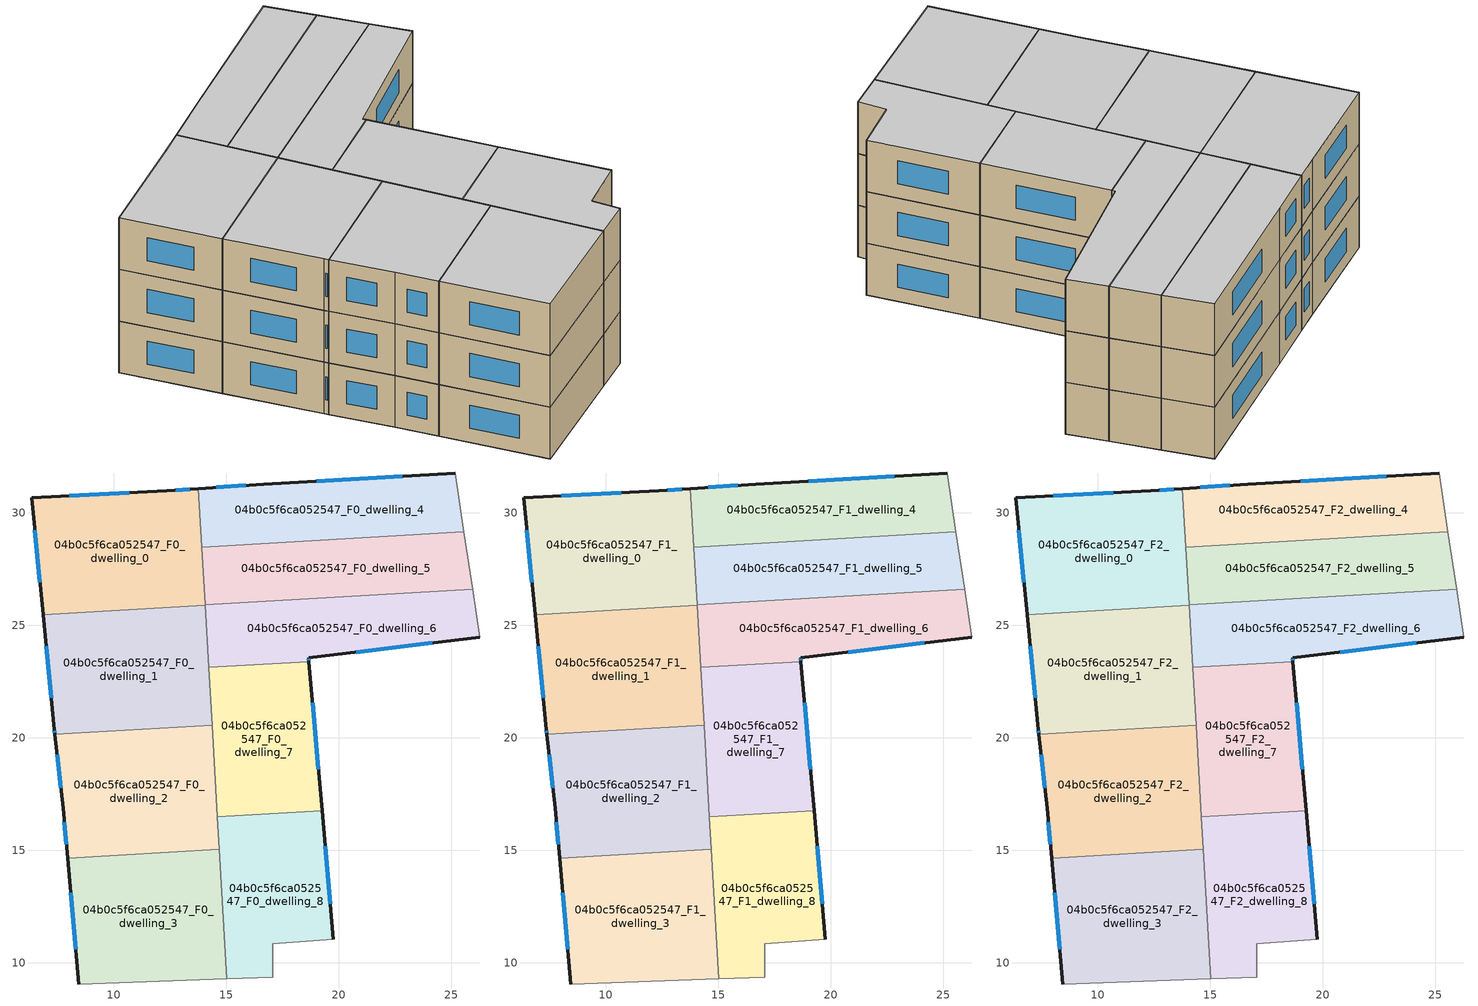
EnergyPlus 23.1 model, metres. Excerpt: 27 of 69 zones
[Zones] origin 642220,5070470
04b0c5f6ca052547_F0_dwelling_0
 floor ground (EU_floor_Construction): 14.06,25.9 13.75,31.07 12.36,30.97 6.35,30.68 6.85,25.48 z0
 wall outside (EU_wall_Construction): 6.85,25.48 6.35,30.68 12.36,30.97 13.75,31.07 z0:3
 wall to 04b0c5f6ca052547_F0_dwelling_1 (EU_wall_Construction): 14.06,25.9 6.85,25.48 z0:3
 wall to 04b0c5f6ca052547_F0_dwelling_4 (EU_wall_Construction): 13.75,31.07 13.9,28.48 z0:3
 wall to 04b0c5f6ca052547_F0_dwelling_5 (EU_wall_Construction): 13.91,28.48 14.06,25.91 z0:3
 window (EU_Window_Construction): 6.72,26.92 6.49,29.24 / 8.01,30.76 10.69,30.89 / 12.74,31 13.37,31.05 z0.83:2.17
04b0c5f6ca052547_F0_dwelling_1
 floor ground (EU_floor_Construction): 14.37,20.57 14.06,25.9 6.85,25.48 7.35,20.37 7.37,20.16 z0
 wall outside (EU_wall_Construction): 7.37,20.16 7.35,20.37 6.85,25.48 z0:3
 wall to 04b0c5f6ca052547_F0_dwelling_2 (EU_wall_Construction): 14.37,20.57 7.37,20.16 z0:3
 wall to 04b0c5f6ca052547_F0_dwelling_6 (EU_wall_Construction): 14.06,25.9 14.22,23.13 z0:3
 wall to 04b0c5f6ca052547_F0_dwelling_7 (EU_wall_Construction): 14.22,23.13 14.37,20.57 z0:3
 window (EU_Window_Construction): 7.37,20.22 7.36,20.31 / 7.21,21.78 6.99,24.06 z0.83:2.17
04b0c5f6ca052547_F0_dwelling_2
 floor ground (EU_floor_Construction): 14.69,15.05 14.37,20.57 7.37,20.16 7.75,16.87 7.95,14.66 z0
 wall outside (EU_wall_Construction): 7.95,14.66 7.75,16.87 7.37,20.16 z0:3
 wall to 04b0c5f6ca052547_F0_dwelling_3 (EU_wall_Construction): 14.69,15.05 7.95,14.66 z0:3
 wall to 04b0c5f6ca052547_F0_dwelling_7 (EU_wall_Construction): 14.37,20.57 14.6,16.49 z0:3
 wall to 04b0c5f6ca052547_F0_dwelling_8 (EU_wall_Construction): 14.6,16.49 14.69,15.05 z0:3
 window (EU_Window_Construction): 7.89,15.27 7.8,16.25 / 7.64,17.78 7.48,19.25 z0.83:2.17
04b0c5f6ca052547_F0_dwelling_3
 floor ground (EU_floor_Construction): 15.02,9.29 14.69,15.05 7.95,14.66 8.45,9.06 z0
 wall outside (EU_wall_Construction): 8.45,9.06 7.95,14.66 z0:3
 wall adiabatic (EU_wall_Construction): 15.02,9.29 8.45,9.06 z0:3
 wall to 04b0c5f6ca052547_F0_dwelling_8 (EU_wall_Construction): 14.69,15.05 15.02,9.29 z0:3
 window (EU_Window_Construction): 8.31,10.61 8.08,13.11 z0.83:2.17
04b0c5f6ca052547_F0_dwelling_4
 floor ground (EU_floor_Construction): 25.56,29.16 25.17,31.77 16.66,31.27 13.75,31.07 13.91,28.48 z0
 wall outside (EU_wall_Construction): 13.75,31.07 16.66,31.27 25.17,31.77 z0:3
 wall adiabatic (EU_wall_Construction): 25.17,31.77 25.56,29.16 z0:3
 wall to 04b0c5f6ca052547_F0_dwelling_5 (EU_wall_Construction): 25.56,29.16 13.91,28.48 z0:3
 window (EU_Window_Construction): 14.56,31.13 15.85,31.22 / 19.01,31.41 22.81,31.63 z0.83:2.17
04b0c5f6ca052547_F0_dwelling_5
 floor ground (EU_floor_Construction): 25.94,26.6 25.56,29.16 13.91,28.48 14.06,25.91 z0
 wall to 04b0c5f6ca052547_F0_dwelling_6 (EU_wall_Construction): 25.94,26.6 14.06,25.91 z0:3
 wall adiabatic (EU_wall_Construction): 25.56,29.16 25.94,26.6 z0:3
04b0c5f6ca052547_F0_dwelling_6
 floor ground (EU_floor_Construction): 26.26,24.47 25.94,26.6 14.06,25.91 14.22,23.13 18.67,23.39 18.66,23.57 z0
 wall outside (EU_wall_Construction): 26.26,24.47 18.66,23.57 18.67,23.39 z0:3
 wall to 04b0c5f6ca052547_F0_dwelling_7 (EU_wall_Construction): 18.67,23.39 14.22,23.13 z0:3
 wall adiabatic (EU_wall_Construction): 25.94,26.6 26.26,24.47 z0:3
 window (EU_Window_Construction): 24.16,24.22 20.76,23.82 / 18.66,23.52 18.67,23.44 z0.83:2.17
04b0c5f6ca052547_F0_dwelling_7
 floor ground (EU_floor_Construction): 19.26,16.76 18.67,23.39 14.22,23.13 14.6,16.49 z0
 wall outside (EU_wall_Construction): 18.67,23.39 19.26,16.76 z0:3
 wall to 04b0c5f6ca052547_F0_dwelling_8 (EU_wall_Construction): 19.26,16.76 14.6,16.49 z0:3
 window (EU_Window_Construction): 18.83,21.56 19.09,18.6 z0.83:2.17
04b0c5f6ca052547_F0_dwelling_8
 floor ground (EU_floor_Construction): 19.76,11.06 19.26,16.76 14.6,16.49 15.02,9.29 17.05,9.36 17.05,10.86 z0
 wall outside (EU_wall_Construction): 19.26,16.76 19.76,11.06 z0:3
 wall adiabatic (EU_wall_Construction): 19.76,11.06 17.05,10.86 17.05,9.36 15.02,9.29 z0:3
 window (EU_Window_Construction): 19.39,15.18 19.62,12.64 z0.83:2.17
04b0c5f6ca052547_F1_dwelling_0
 floor to 04b0c5f6ca052547_F0_dwelling_0 (EU_floor_Construction): 14.06,25.9 13.75,31.07 12.36,30.97 6.35,30.68 6.85,25.48 z3
 wall outside (EU_wall_Construction): 6.85,25.48 6.35,30.68 12.36,30.97 13.75,31.07 z3:6
 wall to 04b0c5f6ca052547_F1_dwelling_1 (EU_wall_Construction): 14.06,25.9 6.85,25.48 z3:6
 wall to 04b0c5f6ca052547_F1_dwelling_4 (EU_wall_Construction): 13.75,31.07 13.9,28.48 z3:6
 wall to 04b0c5f6ca052547_F1_dwelling_5 (EU_wall_Construction): 13.91,28.48 14.06,25.91 z3:6
 window (EU_Window_Construction): 6.72,26.92 6.49,29.24 / 8.01,30.76 10.69,30.89 / 12.74,31 13.37,31.05 z3.83:5.17
04b0c5f6ca052547_F1_dwelling_1
 floor to 04b0c5f6ca052547_F0_dwelling_1 (EU_floor_Construction): 14.37,20.57 14.06,25.9 6.85,25.48 7.35,20.37 7.37,20.16 z3
 wall outside (EU_wall_Construction): 7.37,20.16 7.35,20.37 6.85,25.48 z3:6
 wall to 04b0c5f6ca052547_F1_dwelling_2 (EU_wall_Construction): 14.37,20.57 7.37,20.16 z3:6
 wall to 04b0c5f6ca052547_F1_dwelling_6 (EU_wall_Construction): 14.06,25.9 14.22,23.13 z3:6
 wall to 04b0c5f6ca052547_F1_dwelling_7 (EU_wall_Construction): 14.22,23.13 14.37,20.57 z3:6
 window (EU_Window_Construction): 7.37,20.22 7.36,20.31 / 7.21,21.78 6.99,24.06 z3.83:5.17
04b0c5f6ca052547_F1_dwelling_2
 floor to 04b0c5f6ca052547_F0_dwelling_2 (EU_floor_Construction): 14.69,15.05 14.37,20.57 7.37,20.16 7.75,16.87 7.95,14.66 z3
 wall outside (EU_wall_Construction): 7.95,14.66 7.75,16.87 7.37,20.16 z3:6
 wall to 04b0c5f6ca052547_F1_dwelling_3 (EU_wall_Construction): 14.69,15.05 7.95,14.66 z3:6
 wall to 04b0c5f6ca052547_F1_dwelling_7 (EU_wall_Construction): 14.37,20.57 14.6,16.49 z3:6
 wall to 04b0c5f6ca052547_F1_dwelling_8 (EU_wall_Construction): 14.6,16.49 14.69,15.05 z3:6
 window (EU_Window_Construction): 7.89,15.27 7.8,16.25 / 7.64,17.78 7.48,19.25 z3.83:5.17
04b0c5f6ca052547_F1_dwelling_3
 floor to 04b0c5f6ca052547_F0_dwelling_3 (EU_floor_Construction): 15.02,9.29 14.69,15.05 7.95,14.66 8.45,9.06 z3
 wall outside (EU_wall_Construction): 8.45,9.06 7.95,14.66 z3:6
 wall adiabatic (EU_wall_Construction): 15.02,9.29 8.45,9.06 z3:6
 wall to 04b0c5f6ca052547_F1_dwelling_8 (EU_wall_Construction): 14.69,15.05 15.02,9.29 z3:6
 window (EU_Window_Construction): 8.31,10.61 8.08,13.11 z3.83:5.17
04b0c5f6ca052547_F1_dwelling_4
 floor to 04b0c5f6ca052547_F0_dwelling_4 (EU_floor_Construction): 25.56,29.16 25.17,31.77 16.66,31.27 13.75,31.07 13.91,28.48 z3
 wall outside (EU_wall_Construction): 13.75,31.07 16.66,31.27 25.17,31.77 z3:6
 wall adiabatic (EU_wall_Construction): 25.17,31.77 25.56,29.16 z3:6
 wall to 04b0c5f6ca052547_F1_dwelling_5 (EU_wall_Construction): 25.56,29.16 13.91,28.48 z3:6
 window (EU_Window_Construction): 14.56,31.13 15.85,31.22 / 19.01,31.41 22.81,31.63 z3.83:5.17
04b0c5f6ca052547_F1_dwelling_5
 floor to 04b0c5f6ca052547_F0_dwelling_5 (EU_floor_Construction): 25.94,26.6 25.56,29.16 13.91,28.48 14.06,25.91 z3
 wall to 04b0c5f6ca052547_F1_dwelling_6 (EU_wall_Construction): 25.94,26.6 14.06,25.91 z3:6
 wall adiabatic (EU_wall_Construction): 25.56,29.16 25.94,26.6 z3:6
04b0c5f6ca052547_F1_dwelling_6
 floor to 04b0c5f6ca052547_F0_dwelling_6 (EU_floor_Construction): 26.26,24.47 25.94,26.6 14.06,25.91 14.22,23.13 18.67,23.39 18.66,23.57 z3
 wall outside (EU_wall_Construction): 26.26,24.47 18.66,23.57 18.67,23.39 z3:6
 wall to 04b0c5f6ca052547_F1_dwelling_7 (EU_wall_Construction): 18.67,23.39 14.22,23.13 z3:6
 wall adiabatic (EU_wall_Construction): 25.94,26.6 26.26,24.47 z3:6
 window (EU_Window_Construction): 24.16,24.22 20.76,23.82 / 18.66,23.52 18.67,23.44 z3.83:5.17
04b0c5f6ca052547_F1_dwelling_7
 floor to 04b0c5f6ca052547_F0_dwelling_7 (EU_floor_Construction): 19.26,16.76 18.67,23.39 14.22,23.13 14.6,16.49 z3
 wall outside (EU_wall_Construction): 18.67,23.39 19.26,16.76 z3:6
 wall to 04b0c5f6ca052547_F1_dwelling_8 (EU_wall_Construction): 19.26,16.76 14.6,16.49 z3:6
 window (EU_Window_Construction): 18.83,21.56 19.09,18.6 z3.83:5.17
04b0c5f6ca052547_F1_dwelling_8
 floor to 04b0c5f6ca052547_F0_dwelling_8 (EU_floor_Construction): 19.76,11.06 19.26,16.76 14.6,16.49 15.02,9.29 17.05,9.36 17.05,10.86 z3
 wall outside (EU_wall_Construction): 19.26,16.76 19.76,11.06 z3:6
 wall adiabatic (EU_wall_Construction): 19.76,11.06 17.05,10.86 17.05,9.36 15.02,9.29 z3:6
 window (EU_Window_Construction): 19.39,15.18 19.62,12.64 z3.83:5.17
04b0c5f6ca052547_F2_dwelling_0
 floor to 04b0c5f6ca052547_F1_dwelling_0 (EU_floor_Construction): 14.06,25.9 13.75,31.07 12.36,30.97 6.35,30.68 6.85,25.48 z6
 wall outside (EU_wall_Construction): 6.85,25.48 6.35,30.68 12.36,30.97 13.75,31.07 z6:9
 wall to 04b0c5f6ca052547_F2_dwelling_1 (EU_wall_Construction): 14.06,25.9 6.85,25.48 z6:9
 wall to 04b0c5f6ca052547_F2_dwelling_4 (EU_wall_Construction): 13.75,31.07 13.9,28.48 z6:9
 wall to 04b0c5f6ca052547_F2_dwelling_5 (EU_wall_Construction): 13.91,28.48 14.06,25.91 z6:9
 window (EU_Window_Construction): 6.72,26.92 6.49,29.24 / 8.01,30.76 10.69,30.89 / 12.74,31 13.37,31.05 z6.83:8.17
 ceiling to 04b0c5f6ca052547_F3_dwelling_0 (EU_floor_Construction): 13.75,31.07 14.06,25.9 6.85,25.48 6.35,30.68 12.36,30.97 z9
04b0c5f6ca052547_F2_dwelling_1
 floor to 04b0c5f6ca052547_F1_dwelling_1 (EU_floor_Construction): 14.37,20.57 14.06,25.9 6.85,25.48 7.35,20.37 7.37,20.16 z6
 wall outside (EU_wall_Construction): 7.37,20.16 7.35,20.37 6.85,25.48 z6:9
 wall to 04b0c5f6ca052547_F2_dwelling_2 (EU_wall_Construction): 14.37,20.57 7.37,20.16 z6:9
 wall to 04b0c5f6ca052547_F2_dwelling_6 (EU_wall_Construction): 14.06,25.9 14.22,23.13 z6:9
 wall to 04b0c5f6ca052547_F2_dwelling_7 (EU_wall_Construction): 14.22,23.13 14.37,20.57 z6:9
 window (EU_Window_Construction): 7.37,20.22 7.36,20.31 / 7.21,21.78 6.99,24.06 z6.83:8.17
 ceiling to 04b0c5f6ca052547_F3_dwelling_1 (EU_floor_Construction): 14.06,25.9 14.37,20.57 7.37,20.16 7.35,20.37 6.85,25.48 z9
04b0c5f6ca052547_F2_dwelling_2
 floor to 04b0c5f6ca052547_F1_dwelling_2 (EU_floor_Construction): 14.69,15.05 14.37,20.57 7.37,20.16 7.75,16.87 7.95,14.66 z6
 wall outside (EU_wall_Construction): 7.95,14.66 7.75,16.87 7.37,20.16 z6:9
 wall to 04b0c5f6ca052547_F2_dwelling_3 (EU_wall_Construction): 14.69,15.05 7.95,14.66 z6:9
 wall to 04b0c5f6ca052547_F2_dwelling_7 (EU_wall_Construction): 14.37,20.57 14.6,16.49 z6:9
 wall to 04b0c5f6ca052547_F2_dwelling_8 (EU_wall_Construction): 14.6,16.49 14.69,15.05 z6:9
 window (EU_Window_Construction): 7.89,15.27 7.8,16.25 / 7.64,17.78 7.48,19.25 z6.83:8.17
 ceiling to 04b0c5f6ca052547_F3_dwelling_2 (EU_floor_Construction): 14.37,20.57 14.69,15.05 7.95,14.66 7.75,16.87 7.37,20.16 z9
04b0c5f6ca052547_F2_dwelling_3
 floor to 04b0c5f6ca052547_F1_dwelling_3 (EU_floor_Construction): 15.02,9.29 14.69,15.05 7.95,14.66 8.45,9.06 z6
 wall outside (EU_wall_Construction): 8.45,9.06 7.95,14.66 z6:9
 wall adiabatic (EU_wall_Construction): 15.02,9.29 8.45,9.06 z6:9
 wall to 04b0c5f6ca052547_F2_dwelling_8 (EU_wall_Construction): 14.69,15.05 15.02,9.29 z6:9
 window (EU_Window_Construction): 8.31,10.61 8.08,13.11 z6.83:8.17
 ceiling to 04b0c5f6ca052547_F3_dwelling_3 (EU_floor_Construction): 14.69,15.05 15.02,9.29 8.45,9.06 7.95,14.66 z9
04b0c5f6ca052547_F2_dwelling_4
 floor to 04b0c5f6ca052547_F1_dwelling_4 (EU_floor_Construction): 25.56,29.16 25.17,31.77 16.66,31.27 13.75,31.07 13.91,28.48 z6
 wall outside (EU_wall_Construction): 13.75,31.07 16.66,31.27 25.17,31.77 z6:9
 wall adiabatic (EU_wall_Construction): 25.17,31.77 25.56,29.16 z6:9
 wall to 04b0c5f6ca052547_F2_dwelling_5 (EU_wall_Construction): 25.56,29.16 13.91,28.48 z6:9
 window (EU_Window_Construction): 14.56,31.13 15.85,31.22 / 19.01,31.41 22.81,31.63 z6.83:8.17
 ceiling to 04b0c5f6ca052547_F3_dwelling_4 (EU_floor_Construction): 25.17,31.77 25.56,29.16 13.91,28.48 13.75,31.07 16.66,31.27 z9
04b0c5f6ca052547_F2_dwelling_5
 floor to 04b0c5f6ca052547_F1_dwelling_5 (EU_floor_Construction): 25.94,26.6 25.56,29.16 13.91,28.48 14.06,25.91 z6
 wall to 04b0c5f6ca052547_F2_dwelling_6 (EU_wall_Construction): 25.94,26.6 14.06,25.91 z6:9
 wall adiabatic (EU_wall_Construction): 25.56,29.16 25.94,26.6 z6:9
 ceiling to 04b0c5f6ca052547_F3_dwelling_5 (EU_floor_Construction): 25.56,29.16 25.94,26.6 14.06,25.91 13.91,28.48 z9
04b0c5f6ca052547_F2_dwelling_6
 floor to 04b0c5f6ca052547_F1_dwelling_6 (EU_floor_Construction): 26.26,24.47 25.94,26.6 14.06,25.91 14.22,23.13 18.67,23.39 18.66,23.57 z6
 wall outside (EU_wall_Construction): 26.26,24.47 18.66,23.57 18.67,23.39 z6:9
 wall to 04b0c5f6ca052547_F2_dwelling_7 (EU_wall_Construction): 18.67,23.39 14.22,23.13 z6:9
 wall adiabatic (EU_wall_Construction): 25.94,26.6 26.26,24.47 z6:9
 window (EU_Window_Construction): 24.16,24.22 20.76,23.82 / 18.66,23.52 18.67,23.44 z6.83:8.17
 ceiling to 04b0c5f6ca052547_F3_dwelling_6 (EU_floor_Construction): 25.94,26.6 26.26,24.47 18.66,23.57 18.67,23.39 14.22,23.13 14.06,25.91 z9
04b0c5f6ca052547_F2_dwelling_7
 floor to 04b0c5f6ca052547_F1_dwelling_7 (EU_floor_Construction): 19.26,16.76 18.67,23.39 14.22,23.13 14.6,16.49 z6
 wall outside (EU_wall_Construction): 18.67,23.39 19.26,16.76 z6:9
 wall to 04b0c5f6ca052547_F2_dwelling_8 (EU_wall_Construction): 19.26,16.76 14.6,16.49 z6:9
 window (EU_Window_Construction): 18.83,21.56 19.09,18.6 z6.83:8.17
 ceiling to 04b0c5f6ca052547_F3_dwelling_7 (EU_floor_Construction): 18.67,23.39 19.26,16.76 14.6,16.49 14.22,23.13 z9
04b0c5f6ca052547_F2_dwelling_8
 floor to 04b0c5f6ca052547_F1_dwelling_8 (EU_floor_Construction): 19.76,11.06 19.26,16.76 14.6,16.49 15.02,9.29 17.05,9.36 17.05,10.86 z6
 wall outside (EU_wall_Construction): 19.26,16.76 19.76,11.06 z6:9
 wall adiabatic (EU_wall_Construction): 19.76,11.06 17.05,10.86 17.05,9.36 15.02,9.29 z6:9
 window (EU_Window_Construction): 19.39,15.18 19.62,12.64 z6.83:8.17
 ceiling to 04b0c5f6ca052547_F3_dwelling_8 (EU_floor_Construction): 19.26,16.76 19.76,11.06 17.05,10.86 17.05,9.36 15.02,9.29 14.6,16.49 z9
[Building]
EU S2 Campaign: North Axis=0; Terrain=City; Solar Distribution=FullExterior
[Site:Location]
Lyon-Bron: Latitude=45.75; Longitude=5; Time Zone=1; Elevation=198
[SizingPeriod:WeatherFileDays]
AnnualSizingPeriod: Begin Month=1; Begin Day of Month=1; End Month=12; End Day of Month=31; Day of Week for Start Day=Monday; Use Weather File Daylight Saving Period=No; Use Weather File Rain and Snow Indicators=No
[MATERIAL]
EU_InternalMass_Material: Roughness=MediumRough; Thickness=0.1; Conductivity=1; Density=1800; Specific Heat=900; Thermal Absorptance=0.9; Solar Absorptance=0.7; Visible Absorptance=0.7
[MATERIAL:NOMASS] Roughness=MediumRough; Thermal Absorptance=0.9; Solar Absorptance=0.7; Visible Absorptance=0.7
Name | Thermal Resistance
EU_wall_NoMass | 1.97775
EU_floor_NoMass | 1.84812
[WINDOWMATERIAL:SIMPLEGLAZINGSYSTEM]
EU_Window_SimpleGlazing: UFactor=3.27502; Solar Heat Gain Coefficient=0.76; Visible Transmittance=0.76
[CONSTRUCTION]
EU_wall_Construction: EU_wall_NoMass
EU_floor_Construction: EU_floor_NoMass
EU_InternalMass_Construction: EU_InternalMass_Material
EU_Window_Construction: EU_Window_SimpleGlazing
[ZONE] Type=1; Multiplier=1; Ceiling Height=autocalculate; Floor Area=autocalculate; Part of Total Floor Area=Yes
Name | Volume
04b0c5f6ca052547_F0_dwelling_0; 04b0c5f6ca052547_F1_dwelling_0; 04b0c5f6ca052547_F2_dwelling_0 | 113.818
04b0c5f6ca052547_F0_dwelling_1; 04b0c5f6ca052547_F1_dwelling_1; 04b0c5f6ca052547_F2_dwelling_1 | 113.841
04b0c5f6ca052547_F0_dwelling_2; 04b0c5f6ca052547_F1_dwelling_2; 04b0c5f6ca052547_F2_dwelling_2 | 113.849
04b0c5f6ca052547_F0_dwelling_3; 04b0c5f6ca052547_F1_dwelling_3; 04b0c5f6ca052547_F2_dwelling_3 | 113.831
04b0c5f6ca052547_F0_dwelling_4; 04b0c5f6ca052547_F1_dwelling_4; 04b0c5f6ca052547_F2_dwelling_4 | 91.0649
04b0c5f6ca052547_F0_dwelling_5; 04b0c5f6ca052547_F1_dwelling_5; 04b0c5f6ca052547_F2_dwelling_5 | 91.0913
04b0c5f6ca052547_F0_dwelling_6; 04b0c5f6ca052547_F1_dwelling_6; 04b0c5f6ca052547_F2_dwelling_6 | 91.0671
04b0c5f6ca052547_F0_dwelling_7; 04b0c5f6ca052547_F1_dwelling_7; 04b0c5f6ca052547_F2_dwelling_7 | 91.0642
04b0c5f6ca052547_F0_dwelling_8; 04b0c5f6ca052547_F1_dwelling_8; 04b0c5f6ca052547_F2_dwelling_8 | 91.0767
[INTERNALMASS] Construction=EU_InternalMass_Construction
Name | Zone or ZoneList | Surface Area
04b0c5f6ca052547_F0_dwelling_0_EU_InternalMass | 04b0c5f6ca052547_F0_dwelling_0 | 37.9392
04b0c5f6ca052547_F0_dwelling_1_EU_InternalMass | 04b0c5f6ca052547_F0_dwelling_1 | 37.9471
04b0c5f6ca052547_F0_dwelling_2_EU_InternalMass | 04b0c5f6ca052547_F0_dwelling_2 | 37.9495
04b0c5f6ca052547_F0_dwelling_3_EU_InternalMass | 04b0c5f6ca052547_F0_dwelling_3 | 37.9435
04b0c5f6ca052547_F0_dwelling_4_EU_InternalMass | 04b0c5f6ca052547_F0_dwelling_4 | 30.3552
04b0c5f6ca052547_F0_dwelling_5_EU_InternalMass | 04b0c5f6ca052547_F0_dwelling_5 | 30.3637
04b0c5f6ca052547_F0_dwelling_6_EU_InternalMass | 04b0c5f6ca052547_F0_dwelling_6 | 30.3554
04b0c5f6ca052547_F0_dwelling_7_EU_InternalMass | 04b0c5f6ca052547_F0_dwelling_7 | 30.3546
04b0c5f6ca052547_F0_dwelling_8_EU_InternalMass | 04b0c5f6ca052547_F0_dwelling_8 | 30.3591
04b0c5f6ca052547_F1_dwelling_0_EU_InternalMass | 04b0c5f6ca052547_F1_dwelling_0 | 37.9392
04b0c5f6ca052547_F1_dwelling_1_EU_InternalMass | 04b0c5f6ca052547_F1_dwelling_1 | 37.9471
04b0c5f6ca052547_F1_dwelling_2_EU_InternalMass | 04b0c5f6ca052547_F1_dwelling_2 | 37.9495
04b0c5f6ca052547_F1_dwelling_3_EU_InternalMass | 04b0c5f6ca052547_F1_dwelling_3 | 37.9435
04b0c5f6ca052547_F1_dwelling_4_EU_InternalMass | 04b0c5f6ca052547_F1_dwelling_4 | 30.3552
04b0c5f6ca052547_F1_dwelling_5_EU_InternalMass | 04b0c5f6ca052547_F1_dwelling_5 | 30.3637
04b0c5f6ca052547_F1_dwelling_6_EU_InternalMass | 04b0c5f6ca052547_F1_dwelling_6 | 30.3554
04b0c5f6ca052547_F1_dwelling_7_EU_InternalMass | 04b0c5f6ca052547_F1_dwelling_7 | 30.3546
04b0c5f6ca052547_F1_dwelling_8_EU_InternalMass | 04b0c5f6ca052547_F1_dwelling_8 | 30.3591
04b0c5f6ca052547_F2_dwelling_0_EU_InternalMass | 04b0c5f6ca052547_F2_dwelling_0 | 37.9392
04b0c5f6ca052547_F2_dwelling_1_EU_InternalMass | 04b0c5f6ca052547_F2_dwelling_1 | 37.9471
04b0c5f6ca052547_F2_dwelling_2_EU_InternalMass | 04b0c5f6ca052547_F2_dwelling_2 | 37.9495
04b0c5f6ca052547_F2_dwelling_3_EU_InternalMass | 04b0c5f6ca052547_F2_dwelling_3 | 37.9435
04b0c5f6ca052547_F2_dwelling_4_EU_InternalMass | 04b0c5f6ca052547_F2_dwelling_4 | 30.3552
04b0c5f6ca052547_F2_dwelling_5_EU_InternalMass | 04b0c5f6ca052547_F2_dwelling_5 | 30.3637
04b0c5f6ca052547_F2_dwelling_6_EU_InternalMass | 04b0c5f6ca052547_F2_dwelling_6 | 30.3554
04b0c5f6ca052547_F2_dwelling_7_EU_InternalMass | 04b0c5f6ca052547_F2_dwelling_7 | 30.3546
04b0c5f6ca052547_F2_dwelling_8_EU_InternalMass | 04b0c5f6ca052547_F2_dwelling_8 | 30.3591
[OTHEREQUIPMENT] Fuel Type=Electricity; Design Level Calculation Method=Watts/Area; Power per Zone Floor Area=1; Fraction Latent=0; Fraction Radiant=0; Fraction Lost=0; Carbon Dioxide Generation Rate=0; EndUse Subcategory=EU_Step8_InternalGains
Name | Zone or ZoneList or Space or SpaceList | Schedule
EU_Step8_InternalGain_04b0c5f6ca052547_F0_dwelling_0_f000 | 04b0c5f6ca052547_F0_dwelling_0 | EU_Step8_GainSchedule_04b0c5f6ca052547_F0_dwelling_0_f000
EU_Step8_InternalGain_04b0c5f6ca052547_F0_dwelling_1_f000 | 04b0c5f6ca052547_F0_dwelling_1 | EU_Step8_GainSchedule_04b0c5f6ca052547_F0_dwelling_1_f000
EU_Step8_InternalGain_04b0c5f6ca052547_F0_dwelling_2_f000 | 04b0c5f6ca052547_F0_dwelling_2 | EU_Step8_GainSchedule_04b0c5f6ca052547_F0_dwelling_2_f000
EU_Step8_InternalGain_04b0c5f6ca052547_F0_dwelling_3_f000 | 04b0c5f6ca052547_F0_dwelling_3 | EU_Step8_GainSchedule_04b0c5f6ca052547_F0_dwelling_3_f000
EU_Step8_InternalGain_04b0c5f6ca052547_F0_dwelling_4_f000 | 04b0c5f6ca052547_F0_dwelling_4 | EU_Step8_GainSchedule_04b0c5f6ca052547_F0_dwelling_4_f000
EU_Step8_InternalGain_04b0c5f6ca052547_F0_dwelling_5_f000 | 04b0c5f6ca052547_F0_dwelling_5 | EU_Step8_GainSchedule_04b0c5f6ca052547_F0_dwelling_5_f000
EU_Step8_InternalGain_04b0c5f6ca052547_F0_dwelling_6_f000 | 04b0c5f6ca052547_F0_dwelling_6 | EU_Step8_GainSchedule_04b0c5f6ca052547_F0_dwelling_6_f000
EU_Step8_InternalGain_04b0c5f6ca052547_F0_dwelling_7_f000 | 04b0c5f6ca052547_F0_dwelling_7 | EU_Step8_GainSchedule_04b0c5f6ca052547_F0_dwelling_7_f000
EU_Step8_InternalGain_04b0c5f6ca052547_F0_dwelling_8_f000 | 04b0c5f6ca052547_F0_dwelling_8 | EU_Step8_GainSchedule_04b0c5f6ca052547_F0_dwelling_8_f000
EU_Step8_InternalGain_04b0c5f6ca052547_F1_dwelling_0_f000 | 04b0c5f6ca052547_F1_dwelling_0 | EU_Step8_GainSchedule_04b0c5f6ca052547_F1_dwelling_0_f000
EU_Step8_InternalGain_04b0c5f6ca052547_F1_dwelling_1_f000 | 04b0c5f6ca052547_F1_dwelling_1 | EU_Step8_GainSchedule_04b0c5f6ca052547_F1_dwelling_1_f000
EU_Step8_InternalGain_04b0c5f6ca052547_F1_dwelling_2_f000 | 04b0c5f6ca052547_F1_dwelling_2 | EU_Step8_GainSchedule_04b0c5f6ca052547_F1_dwelling_2_f000
EU_Step8_InternalGain_04b0c5f6ca052547_F1_dwelling_3_f000 | 04b0c5f6ca052547_F1_dwelling_3 | EU_Step8_GainSchedule_04b0c5f6ca052547_F1_dwelling_3_f000
EU_Step8_InternalGain_04b0c5f6ca052547_F1_dwelling_4_f000 | 04b0c5f6ca052547_F1_dwelling_4 | EU_Step8_GainSchedule_04b0c5f6ca052547_F1_dwelling_4_f000
EU_Step8_InternalGain_04b0c5f6ca052547_F1_dwelling_5_f000 | 04b0c5f6ca052547_F1_dwelling_5 | EU_Step8_GainSchedule_04b0c5f6ca052547_F1_dwelling_5_f000
EU_Step8_InternalGain_04b0c5f6ca052547_F1_dwelling_6_f000 | 04b0c5f6ca052547_F1_dwelling_6 | EU_Step8_GainSchedule_04b0c5f6ca052547_F1_dwelling_6_f000
EU_Step8_InternalGain_04b0c5f6ca052547_F1_dwelling_7_f000 | 04b0c5f6ca052547_F1_dwelling_7 | EU_Step8_GainSchedule_04b0c5f6ca052547_F1_dwelling_7_f000
EU_Step8_InternalGain_04b0c5f6ca052547_F1_dwelling_8_f000 | 04b0c5f6ca052547_F1_dwelling_8 | EU_Step8_GainSchedule_04b0c5f6ca052547_F1_dwelling_8_f000
EU_Step8_InternalGain_04b0c5f6ca052547_F2_dwelling_0_f000 | 04b0c5f6ca052547_F2_dwelling_0 | EU_Step8_GainSchedule_04b0c5f6ca052547_F2_dwelling_0_f000
EU_Step8_InternalGain_04b0c5f6ca052547_F2_dwelling_1_f000 | 04b0c5f6ca052547_F2_dwelling_1 | EU_Step8_GainSchedule_04b0c5f6ca052547_F2_dwelling_1_f000
EU_Step8_InternalGain_04b0c5f6ca052547_F2_dwelling_2_f000 | 04b0c5f6ca052547_F2_dwelling_2 | EU_Step8_GainSchedule_04b0c5f6ca052547_F2_dwelling_2_f000
EU_Step8_InternalGain_04b0c5f6ca052547_F2_dwelling_3_f000 | 04b0c5f6ca052547_F2_dwelling_3 | EU_Step8_GainSchedule_04b0c5f6ca052547_F2_dwelling_3_f000
EU_Step8_InternalGain_04b0c5f6ca052547_F2_dwelling_4_f000 | 04b0c5f6ca052547_F2_dwelling_4 | EU_Step8_GainSchedule_04b0c5f6ca052547_F2_dwelling_4_f000
EU_Step8_InternalGain_04b0c5f6ca052547_F2_dwelling_5_f000 | 04b0c5f6ca052547_F2_dwelling_5 | EU_Step8_GainSchedule_04b0c5f6ca052547_F2_dwelling_5_f000
EU_Step8_InternalGain_04b0c5f6ca052547_F2_dwelling_6_f000 | 04b0c5f6ca052547_F2_dwelling_6 | EU_Step8_GainSchedule_04b0c5f6ca052547_F2_dwelling_6_f000
EU_Step8_InternalGain_04b0c5f6ca052547_F2_dwelling_7_f000 | 04b0c5f6ca052547_F2_dwelling_7 | EU_Step8_GainSchedule_04b0c5f6ca052547_F2_dwelling_7_f000
EU_Step8_InternalGain_04b0c5f6ca052547_F2_dwelling_8_f000 | 04b0c5f6ca052547_F2_dwelling_8 | EU_Step8_GainSchedule_04b0c5f6ca052547_F2_dwelling_8_f000
[ZONEVENTILATION:DESIGNFLOWRATE] Schedule=EU_AlwaysOn; Design Flow Rate Calculation Method=AirChanges/Hour; Air Changes per Hour=0.759424; Ventilation Type=Natural; Fan Pressure Rise=0; Fan Total Efficiency=1; Constant Term Coefficient=1; Temperature Term Coefficient=0; Velocity Term Coefficient=0; Velocity Squared Term Coefficient=0; Minimum Indoor Temperature=-100; Maximum Indoor Temperature=100; Delta Temperature=-100; Minimum Outdoor Temperature=-100; Maximum Outdoor Temperature=100; Maximum Wind Speed=40
Name | Zone or ZoneList or Space or SpaceList
EU_ConstantAir_04b0c5f6ca052547_F0_dwelling_0 | 04b0c5f6ca052547_F0_dwelling_0
EU_ConstantAir_04b0c5f6ca052547_F0_dwelling_1 | 04b0c5f6ca052547_F0_dwelling_1
EU_ConstantAir_04b0c5f6ca052547_F0_dwelling_2 | 04b0c5f6ca052547_F0_dwelling_2
EU_ConstantAir_04b0c5f6ca052547_F0_dwelling_3 | 04b0c5f6ca052547_F0_dwelling_3
EU_ConstantAir_04b0c5f6ca052547_F0_dwelling_4 | 04b0c5f6ca052547_F0_dwelling_4
EU_ConstantAir_04b0c5f6ca052547_F0_dwelling_5 | 04b0c5f6ca052547_F0_dwelling_5
EU_ConstantAir_04b0c5f6ca052547_F0_dwelling_6 | 04b0c5f6ca052547_F0_dwelling_6
EU_ConstantAir_04b0c5f6ca052547_F0_dwelling_7 | 04b0c5f6ca052547_F0_dwelling_7
EU_ConstantAir_04b0c5f6ca052547_F0_dwelling_8 | 04b0c5f6ca052547_F0_dwelling_8
EU_ConstantAir_04b0c5f6ca052547_F1_dwelling_0 | 04b0c5f6ca052547_F1_dwelling_0
EU_ConstantAir_04b0c5f6ca052547_F1_dwelling_1 | 04b0c5f6ca052547_F1_dwelling_1
EU_ConstantAir_04b0c5f6ca052547_F1_dwelling_2 | 04b0c5f6ca052547_F1_dwelling_2
EU_ConstantAir_04b0c5f6ca052547_F1_dwelling_3 | 04b0c5f6ca052547_F1_dwelling_3
EU_ConstantAir_04b0c5f6ca052547_F1_dwelling_4 | 04b0c5f6ca052547_F1_dwelling_4
EU_ConstantAir_04b0c5f6ca052547_F1_dwelling_5 | 04b0c5f6ca052547_F1_dwelling_5
EU_ConstantAir_04b0c5f6ca052547_F1_dwelling_6 | 04b0c5f6ca052547_F1_dwelling_6
EU_ConstantAir_04b0c5f6ca052547_F1_dwelling_7 | 04b0c5f6ca052547_F1_dwelling_7
EU_ConstantAir_04b0c5f6ca052547_F1_dwelling_8 | 04b0c5f6ca052547_F1_dwelling_8
EU_ConstantAir_04b0c5f6ca052547_F2_dwelling_0 | 04b0c5f6ca052547_F2_dwelling_0
EU_ConstantAir_04b0c5f6ca052547_F2_dwelling_1 | 04b0c5f6ca052547_F2_dwelling_1
EU_ConstantAir_04b0c5f6ca052547_F2_dwelling_2 | 04b0c5f6ca052547_F2_dwelling_2
EU_ConstantAir_04b0c5f6ca052547_F2_dwelling_3 | 04b0c5f6ca052547_F2_dwelling_3
EU_ConstantAir_04b0c5f6ca052547_F2_dwelling_4 | 04b0c5f6ca052547_F2_dwelling_4
EU_ConstantAir_04b0c5f6ca052547_F2_dwelling_5 | 04b0c5f6ca052547_F2_dwelling_5
EU_ConstantAir_04b0c5f6ca052547_F2_dwelling_6 | 04b0c5f6ca052547_F2_dwelling_6
EU_ConstantAir_04b0c5f6ca052547_F2_dwelling_7 | 04b0c5f6ca052547_F2_dwelling_7
EU_ConstantAir_04b0c5f6ca052547_F2_dwelling_8 | 04b0c5f6ca052547_F2_dwelling_8
[HVACTEMPLATE:THERMOSTAT] Constant Heating Setpoint=20; Constant Cooling Setpoint=50
EU_HeatOnly_04b0c5f6ca052547_F0_dwelling_0; EU_HeatOnly_04b0c5f6ca052547_F0_dwelling_1; EU_HeatOnly_04b0c5f6ca052547_F0_dwelling_2; EU_HeatOnly_04b0c5f6ca052547_F0_dwelling_3; EU_HeatOnly_04b0c5f6ca052547_F0_dwelling_4; EU_HeatOnly_04b0c5f6ca052547_F0_dwelling_5; EU_HeatOnly_04b0c5f6ca052547_F0_dwelling_6; EU_HeatOnly_04b0c5f6ca052547_F0_dwelling_7; EU_HeatOnly_04b0c5f6ca052547_F0_dwelling_8; EU_HeatOnly_04b0c5f6ca052547_F1_dwelling_0; EU_HeatOnly_04b0c5f6ca052547_F1_dwelling_1; EU_HeatOnly_04b0c5f6ca052547_F1_dwelling_2; EU_HeatOnly_04b0c5f6ca052547_F1_dwelling_3; EU_HeatOnly_04b0c5f6ca052547_F1_dwelling_4; EU_HeatOnly_04b0c5f6ca052547_F1_dwelling_5; EU_HeatOnly_04b0c5f6ca052547_F1_dwelling_6; EU_HeatOnly_04b0c5f6ca052547_F1_dwelling_7; EU_HeatOnly_04b0c5f6ca052547_F1_dwelling_8; EU_HeatOnly_04b0c5f6ca052547_F2_dwelling_0; EU_HeatOnly_04b0c5f6ca052547_F2_dwelling_1; EU_HeatOnly_04b0c5f6ca052547_F2_dwelling_2; EU_HeatOnly_04b0c5f6ca052547_F2_dwelling_3; EU_HeatOnly_04b0c5f6ca052547_F2_dwelling_4; EU_HeatOnly_04b0c5f6ca052547_F2_dwelling_5; EU_HeatOnly_04b0c5f6ca052547_F2_dwelling_6; EU_HeatOnly_04b0c5f6ca052547_F2_dwelling_7; EU_HeatOnly_04b0c5f6ca052547_F2_dwelling_8; EU_HeatOnly_04b0c5f6ca052547_F3_dwelling_0; EU_HeatOnly_04b0c5f6ca052547_F3_dwelling_1; EU_HeatOnly_04b0c5f6ca052547_F3_dwelling_2; EU_HeatOnly_04b0c5f6ca052547_F3_dwelling_3; EU_HeatOnly_04b0c5f6ca052547_F3_dwelling_4; EU_HeatOnly_04b0c5f6ca052547_F3_dwelling_5; EU_HeatOnly_04b0c5f6ca052547_F3_dwelling_6; EU_HeatOnly_04b0c5f6ca052547_F3_dwelling_7; EU_HeatOnly_04b0c5f6ca052547_F3_dwelling_8; EU_HeatOnly_04b0c5f6ca052547_F4_dwelling_0; EU_HeatOnly_04b0c5f6ca052547_F4_dwelling_1; EU_HeatOnly_04b0c5f6ca052547_F4_dwelling_2; EU_HeatOnly_04b0c5f6ca052547_F4_dwelling_3; EU_HeatOnly_04b0c5f6ca052547_F4_dwelling_4; EU_HeatOnly_04b0c5f6ca052547_F4_dwelling_5; EU_HeatOnly_04b0c5f6ca052547_F4_dwelling_6; EU_HeatOnly_04b0c5f6ca052547_F4_dwelling_7; EU_HeatOnly_04b0c5f6ca052547_F4_dwelling_8; EU_HeatOnly_04b0c5f6ca052547_F5_dwelling_0; EU_HeatOnly_04b0c5f6ca052547_F5_dwelling_1; EU_HeatOnly_04b0c5f6ca052547_F5_dwelling_2; EU_HeatOnly_04b0c5f6ca052547_F5_dwelling_3; EU_HeatOnly_04b0c5f6ca052547_F5_dwelling_4; EU_HeatOnly_04b0c5f6ca052547_F5_dwelling_5; EU_HeatOnly_04b0c5f6ca052547_F5_dwelling_6; EU_HeatOnly_04b0c5f6ca052547_F5_dwelling_7; EU_HeatOnly_04b0c5f6ca052547_F6_dwelling_0; EU_HeatOnly_04b0c5f6ca052547_F6_dwelling_1; EU_HeatOnly_04b0c5f6ca052547_F6_dwelling_2; EU_HeatOnly_04b0c5f6ca052547_F6_dwelling_3; EU_HeatOnly_04b0c5f6ca052547_F6_dwelling_4; EU_HeatOnly_04b0c5f6ca052547_F6_dwelling_5; EU_HeatOnly_04b0c5f6ca052547_F6_dwelling_6; EU_HeatOnly_04b0c5f6ca052547_F6_dwelling_7; EU_HeatOnly_04b0c5f6ca052547_F7_dwelling_0; EU_HeatOnly_04b0c5f6ca052547_F7_dwelling_1; EU_HeatOnly_04b0c5f6ca052547_F7_dwelling_2; EU_HeatOnly_04b0c5f6ca052547_F7_dwelling_3; EU_HeatOnly_04b0c5f6ca052547_F7_dwelling_4; EU_HeatOnly_04b0c5f6ca052547_F7_dwelling_5; EU_HeatOnly_04b0c5f6ca052547_F7_dwelling_6; EU_HeatOnly_04b0c5f6ca052547_F7_dwelling_7
[HVACTEMPLATE:ZONE:IDEALLOADSAIRSYSTEM] System Availability Schedule=EU_AlwaysOn; Maximum Heating Supply Air Temperature=50; Minimum Cooling Supply Air Temperature=13; Maximum Heating Supply Air Humidity Ratio=0.0156; Minimum Cooling Supply Air Humidity Ratio=0.0077; Heating Limit=NoLimit; Cooling Limit=NoLimit; Heating Availability Schedule=EU_AlwaysOn; Cooling Availability Schedule=EU_CoolingOff; Dehumidification Control Type=ConstantSensibleHeatRatio; Cooling Sensible Heat Ratio=0.7; Dehumidification Setpoint=60; Humidification Control Type=None; Humidification Setpoint=30; Outdoor Air Method=None; Outdoor Air Flow Rate per Person=0.00944; Outdoor Air Flow Rate per Zone Floor Area=0; Outdoor Air Flow Rate per Zone=0; Demand Controlled Ventilation Type=None; Outdoor Air Economizer Type=NoEconomizer; Heat Recovery Type=None; Sensible Heat Recovery Effectiveness=0.7; Latent Heat Recovery Effectiveness=0.65
Name | Template Thermostat
04b0c5f6ca052547_F0_dwelling_0 | EU_HeatOnly_04b0c5f6ca052547_F0_dwelling_0
04b0c5f6ca052547_F0_dwelling_1 | EU_HeatOnly_04b0c5f6ca052547_F0_dwelling_1
04b0c5f6ca052547_F0_dwelling_2 | EU_HeatOnly_04b0c5f6ca052547_F0_dwelling_2
04b0c5f6ca052547_F0_dwelling_3 | EU_HeatOnly_04b0c5f6ca052547_F0_dwelling_3
04b0c5f6ca052547_F0_dwelling_4 | EU_HeatOnly_04b0c5f6ca052547_F0_dwelling_4
04b0c5f6ca052547_F0_dwelling_5 | EU_HeatOnly_04b0c5f6ca052547_F0_dwelling_5
04b0c5f6ca052547_F0_dwelling_6 | EU_HeatOnly_04b0c5f6ca052547_F0_dwelling_6
04b0c5f6ca052547_F0_dwelling_7 | EU_HeatOnly_04b0c5f6ca052547_F0_dwelling_7
04b0c5f6ca052547_F0_dwelling_8 | EU_HeatOnly_04b0c5f6ca052547_F0_dwelling_8
04b0c5f6ca052547_F1_dwelling_0 | EU_HeatOnly_04b0c5f6ca052547_F1_dwelling_0
04b0c5f6ca052547_F1_dwelling_1 | EU_HeatOnly_04b0c5f6ca052547_F1_dwelling_1
04b0c5f6ca052547_F1_dwelling_2 | EU_HeatOnly_04b0c5f6ca052547_F1_dwelling_2
04b0c5f6ca052547_F1_dwelling_3 | EU_HeatOnly_04b0c5f6ca052547_F1_dwelling_3
04b0c5f6ca052547_F1_dwelling_4 | EU_HeatOnly_04b0c5f6ca052547_F1_dwelling_4
04b0c5f6ca052547_F1_dwelling_5 | EU_HeatOnly_04b0c5f6ca052547_F1_dwelling_5
04b0c5f6ca052547_F1_dwelling_6 | EU_HeatOnly_04b0c5f6ca052547_F1_dwelling_6
04b0c5f6ca052547_F1_dwelling_7 | EU_HeatOnly_04b0c5f6ca052547_F1_dwelling_7
04b0c5f6ca052547_F1_dwelling_8 | EU_HeatOnly_04b0c5f6ca052547_F1_dwelling_8
04b0c5f6ca052547_F2_dwelling_0 | EU_HeatOnly_04b0c5f6ca052547_F2_dwelling_0
04b0c5f6ca052547_F2_dwelling_1 | EU_HeatOnly_04b0c5f6ca052547_F2_dwelling_1
04b0c5f6ca052547_F2_dwelling_2 | EU_HeatOnly_04b0c5f6ca052547_F2_dwelling_2
04b0c5f6ca052547_F2_dwelling_3 | EU_HeatOnly_04b0c5f6ca052547_F2_dwelling_3
04b0c5f6ca052547_F2_dwelling_4 | EU_HeatOnly_04b0c5f6ca052547_F2_dwelling_4
04b0c5f6ca052547_F2_dwelling_5 | EU_HeatOnly_04b0c5f6ca052547_F2_dwelling_5
04b0c5f6ca052547_F2_dwelling_6 | EU_HeatOnly_04b0c5f6ca052547_F2_dwelling_6
04b0c5f6ca052547_F2_dwelling_7 | EU_HeatOnly_04b0c5f6ca052547_F2_dwelling_7
04b0c5f6ca052547_F2_dwelling_8 | EU_HeatOnly_04b0c5f6ca052547_F2_dwelling_8
[SIZING:ZONE] Zone Cooling Design Supply Air Temperature Input Method=SupplyAirTemperature; Zone Cooling Design Supply Air Temperature=13; Zone Heating Design Supply Air Temperature Input Method=SupplyAirTemperature; Zone Heating Design Supply Air Temperature=50; Zone Cooling Design Supply Air Humidity Ratio=0.008; Zone Heating Design Supply Air Humidity Ratio=0.008; Cooling Design Air Flow Method=DesignDay; Cooling Design Air Flow Rate=0; Cooling Minimum Air Flow per Zone Floor Area=0.000762; Cooling Minimum Air Flow=0; Cooling Minimum Air Flow Fraction=0.2; Heating Design Air Flow Method=DesignDay; Heating Design Air Flow Rate=0; Heating Maximum Air Flow per Zone Floor Area=0.002032; Heating Maximum Air Flow=0.141576; Heating Maximum Air Flow Fraction=0.3; Account for Dedicated Outdoor Air System=No; Dedicated Outdoor Air System Control Strategy=NeutralSupplyAir; Dedicated Outdoor Air Low Setpoint Temperature for Design=autosize; Dedicated Outdoor Air High Setpoint Temperature for Design=autosize; Zone Load Sizing Method=Sensible Load Only No Latent Load; Zone Latent Cooling Design Supply Air Humidity Ratio Input Method=HumidityRatioDifference; Zone Cooling Design Supply Air Humidity Ratio Difference=0.005; Zone Latent Heating Design Supply Air Humidity Ratio Input Method=HumidityRatioDifference; Zone Humidification Design Supply Air Humidity Ratio Difference=0.005
04b0c5f6ca052547_F0_dwelling_0; 04b0c5f6ca052547_F0_dwelling_1; 04b0c5f6ca052547_F0_dwelling_2; 04b0c5f6ca052547_F0_dwelling_3; 04b0c5f6ca052547_F0_dwelling_4; 04b0c5f6ca052547_F0_dwelling_5; 04b0c5f6ca052547_F0_dwelling_6; 04b0c5f6ca052547_F0_dwelling_7; 04b0c5f6ca052547_F0_dwelling_8; 04b0c5f6ca052547_F1_dwelling_0; 04b0c5f6ca052547_F1_dwelling_1; 04b0c5f6ca052547_F1_dwelling_2; 04b0c5f6ca052547_F1_dwelling_3; 04b0c5f6ca052547_F1_dwelling_4; 04b0c5f6ca052547_F1_dwelling_5; 04b0c5f6ca052547_F1_dwelling_6; 04b0c5f6ca052547_F1_dwelling_7; 04b0c5f6ca052547_F1_dwelling_8; 04b0c5f6ca052547_F2_dwelling_0; 04b0c5f6ca052547_F2_dwelling_1; 04b0c5f6ca052547_F2_dwelling_2; 04b0c5f6ca052547_F2_dwelling_3; 04b0c5f6ca052547_F2_dwelling_4; 04b0c5f6ca052547_F2_dwelling_5; 04b0c5f6ca052547_F2_dwelling_6; 04b0c5f6ca052547_F2_dwelling_7; 04b0c5f6ca052547_F2_dwelling_8
[SCHEDULE:CONSTANT]
Name | Hourly Value
EU_AlwaysOn | 1
EU_CoolingOff | 0
[SCHEDULE:FILE] Column Number=1; Rows to Skip at Top=0; Number of Hours of Data=8760; Column Separator=Comma; Interpolate to Timestep=No; Minutes per Item=60; Adjust Schedule for Daylight Savings=Yes
Name | File
EU_Step8_GainSchedule_04b0c5f6ca052547_F0_dwelling_0_f000 | ../../schedules/04b0c5f6ca052547/04b0c5f6ca052547_F0_dwelling_0_f000_gain.csv
EU_Step8_GainSchedule_04b0c5f6ca052547_F0_dwelling_1_f000 | ../../schedules/04b0c5f6ca052547/04b0c5f6ca052547_F0_dwelling_1_f000_gain.csv
EU_Step8_GainSchedule_04b0c5f6ca052547_F0_dwelling_2_f000 | ../../schedules/04b0c5f6ca052547/04b0c5f6ca052547_F0_dwelling_2_f000_gain.csv
EU_Step8_GainSchedule_04b0c5f6ca052547_F0_dwelling_3_f000 | ../../schedules/04b0c5f6ca052547/04b0c5f6ca052547_F0_dwelling_3_f000_gain.csv
EU_Step8_GainSchedule_04b0c5f6ca052547_F0_dwelling_4_f000 | ../../schedules/04b0c5f6ca052547/04b0c5f6ca052547_F0_dwelling_4_f000_gain.csv
EU_Step8_GainSchedule_04b0c5f6ca052547_F0_dwelling_5_f000 | ../../schedules/04b0c5f6ca052547/04b0c5f6ca052547_F0_dwelling_5_f000_gain.csv
EU_Step8_GainSchedule_04b0c5f6ca052547_F0_dwelling_6_f000 | ../../schedules/04b0c5f6ca052547/04b0c5f6ca052547_F0_dwelling_6_f000_gain.csv
EU_Step8_GainSchedule_04b0c5f6ca052547_F0_dwelling_7_f000 | ../../schedules/04b0c5f6ca052547/04b0c5f6ca052547_F0_dwelling_7_f000_gain.csv
EU_Step8_GainSchedule_04b0c5f6ca052547_F0_dwelling_8_f000 | ../../schedules/04b0c5f6ca052547/04b0c5f6ca052547_F0_dwelling_8_f000_gain.csv
EU_Step8_GainSchedule_04b0c5f6ca052547_F1_dwelling_0_f000 | ../../schedules/04b0c5f6ca052547/04b0c5f6ca052547_F1_dwelling_0_f000_gain.csv
EU_Step8_GainSchedule_04b0c5f6ca052547_F1_dwelling_1_f000 | ../../schedules/04b0c5f6ca052547/04b0c5f6ca052547_F1_dwelling_1_f000_gain.csv
EU_Step8_GainSchedule_04b0c5f6ca052547_F1_dwelling_2_f000 | ../../schedules/04b0c5f6ca052547/04b0c5f6ca052547_F1_dwelling_2_f000_gain.csv
EU_Step8_GainSchedule_04b0c5f6ca052547_F1_dwelling_3_f000 | ../../schedules/04b0c5f6ca052547/04b0c5f6ca052547_F1_dwelling_3_f000_gain.csv
EU_Step8_GainSchedule_04b0c5f6ca052547_F1_dwelling_4_f000 | ../../schedules/04b0c5f6ca052547/04b0c5f6ca052547_F1_dwelling_4_f000_gain.csv
EU_Step8_GainSchedule_04b0c5f6ca052547_F1_dwelling_5_f000 | ../../schedules/04b0c5f6ca052547/04b0c5f6ca052547_F1_dwelling_5_f000_gain.csv
EU_Step8_GainSchedule_04b0c5f6ca052547_F1_dwelling_6_f000 | ../../schedules/04b0c5f6ca052547/04b0c5f6ca052547_F1_dwelling_6_f000_gain.csv
EU_Step8_GainSchedule_04b0c5f6ca052547_F1_dwelling_7_f000 | ../../schedules/04b0c5f6ca052547/04b0c5f6ca052547_F1_dwelling_7_f000_gain.csv
EU_Step8_GainSchedule_04b0c5f6ca052547_F1_dwelling_8_f000 | ../../schedules/04b0c5f6ca052547/04b0c5f6ca052547_F1_dwelling_8_f000_gain.csv
EU_Step8_GainSchedule_04b0c5f6ca052547_F2_dwelling_0_f000 | ../../schedules/04b0c5f6ca052547/04b0c5f6ca052547_F2_dwelling_0_f000_gain.csv
EU_Step8_GainSchedule_04b0c5f6ca052547_F2_dwelling_1_f000 | ../../schedules/04b0c5f6ca052547/04b0c5f6ca052547_F2_dwelling_1_f000_gain.csv
EU_Step8_GainSchedule_04b0c5f6ca052547_F2_dwelling_2_f000 | ../../schedules/04b0c5f6ca052547/04b0c5f6ca052547_F2_dwelling_2_f000_gain.csv
EU_Step8_GainSchedule_04b0c5f6ca052547_F2_dwelling_3_f000 | ../../schedules/04b0c5f6ca052547/04b0c5f6ca052547_F2_dwelling_3_f000_gain.csv
EU_Step8_GainSchedule_04b0c5f6ca052547_F2_dwelling_4_f000 | ../../schedules/04b0c5f6ca052547/04b0c5f6ca052547_F2_dwelling_4_f000_gain.csv
EU_Step8_GainSchedule_04b0c5f6ca052547_F2_dwelling_5_f000 | ../../schedules/04b0c5f6ca052547/04b0c5f6ca052547_F2_dwelling_5_f000_gain.csv
EU_Step8_GainSchedule_04b0c5f6ca052547_F2_dwelling_6_f000 | ../../schedules/04b0c5f6ca052547/04b0c5f6ca052547_F2_dwelling_6_f000_gain.csv
EU_Step8_GainSchedule_04b0c5f6ca052547_F2_dwelling_7_f000 | ../../schedules/04b0c5f6ca052547/04b0c5f6ca052547_F2_dwelling_7_f000_gain.csv
EU_Step8_GainSchedule_04b0c5f6ca052547_F2_dwelling_8_f000 | ../../schedules/04b0c5f6ca052547/04b0c5f6ca052547_F2_dwelling_8_f000_gain.csv
